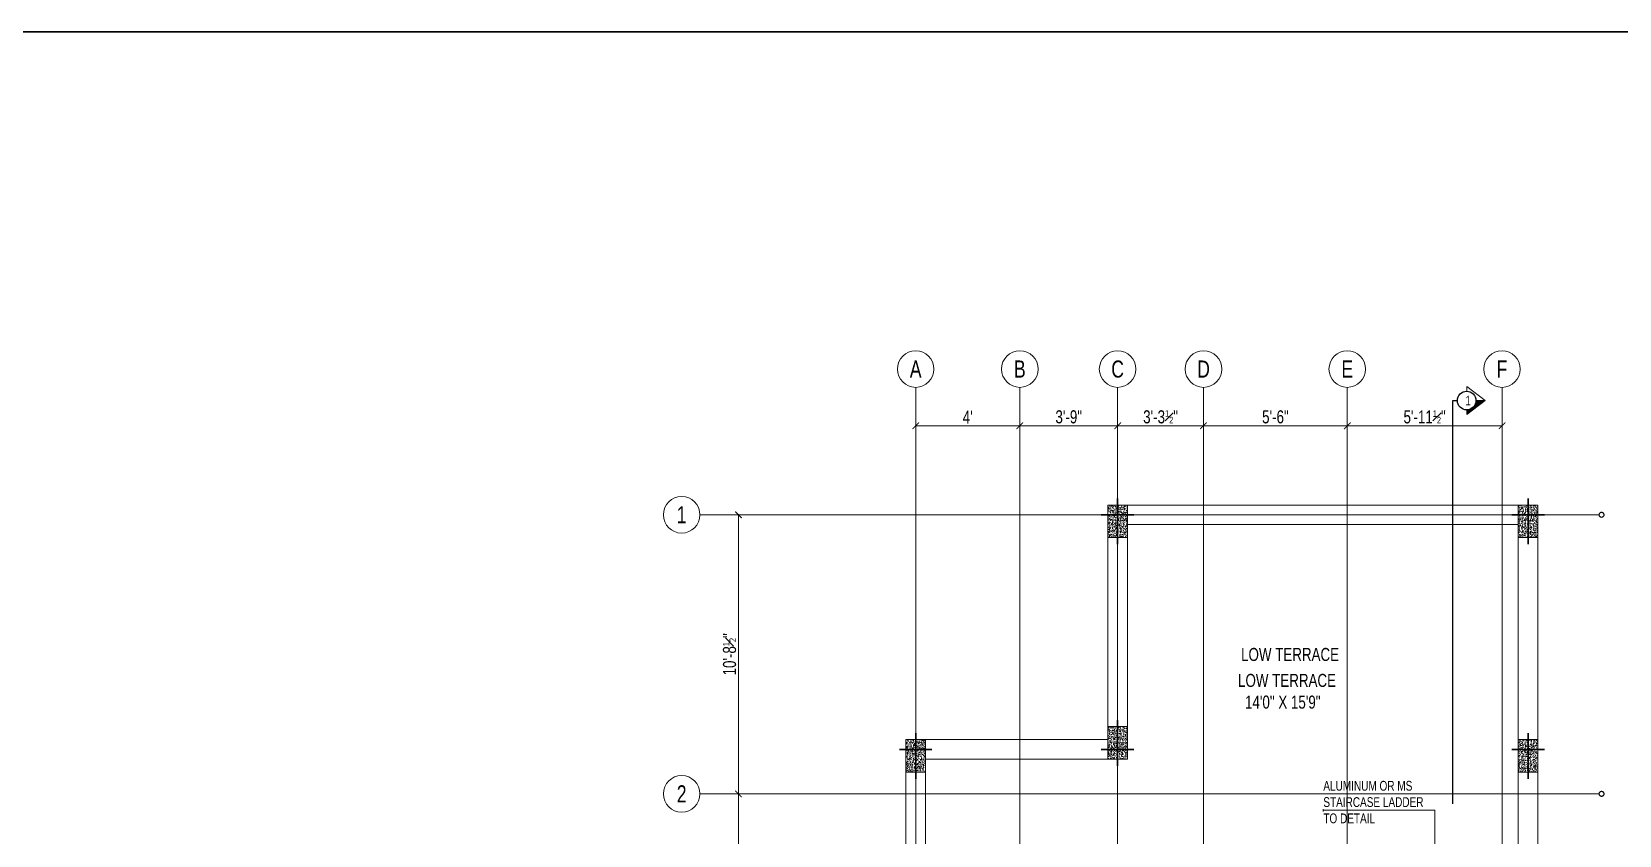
# Model space of a CAD drawing. Header units: inches. Extents: x 3365147 to 3374664, y 1380917 to 1384908.
# Drawn here: x 3371299 to 3372030, y 1382061 to 1382431 of the extents above; entities that cross this region are included whole.
import ezdxf
from ezdxf.enums import TextEntityAlignment as Align

# ---------------------------------------------------------------- set-up
doc = ezdxf.new("R2010")
doc.units = ezdxf.units.IN
doc.header["$LTSCALE"] = 18
doc.header["$MEASUREMENT"] = 0
doc.header["$PDSIZE"] = -1
for name, pattern in [('CENTER', [50.79999999999998, 31.75, -6.349999999999998, 6.349999999999998, -6.349999999999998]), ('CONTINOUS', [0]), ('DASHDOT', [1, 0.5, -0.25, 0, -0.25])]:
    doc.linetypes.add(name, pattern=pattern)
for name, color, linetype, lineweight in [('COLUMN-00 _BC', 1, 'Continuous', 20), ('COLUMN-00 CENTER LINE_BC', 5, 'Continuous', 30), ('COLUMN-00 HATCH_BC', 4, 'Continuous', 9), ('COLUMN-GRID LINE DIM__BC', 3, 'Continuous', 15), ('DETAIL-SECTION ARROW HATCH_BC', 252, 'CONTINOUS', 5), ('DETAIL-SECTION ARROW_BC', 1, 'CONTINOUS', 18), ('DETAIL-SECTION-00_BC', 2, 'DASHDOT', 25), ('GRID LINE-00_BC', 9, 'CENTER', 9), ('GRID LINE-TEXT BORDER_BC', 4, 'CONTINOUS', 15), ('GRID LINE-TEXT_BC', 2, 'CONTINOUS', 15), ('SCHEME ROOM SIZE TEXT_BC', 2, 'Continuous', 18), ('SCHEME ROOM TEXT_BC', 2, 'Continuous', 25), ('TEXT-00_ROOM_BC', 232, 'Continuous', 25), ('TEXT-02 _BC', 3, 'CONTINOUS', 18), ('TEXT-02_ARROW_BC', 4, 'Continuous', 13), ('WALL-00_BC', 7, 'Continuous', 30), ('WALL-04_BC', 4, 'Continuous', 15), ('WALL-06_BC', 9, 'Continuous', 9)]:
    doc.layers.add(name, color=color, linetype=linetype, lineweight=lineweight)
doc.styles.add('BC-WALL_DIM', font='swisscl.ttf')
doc.styles.add('DIM_BC', font='swisscl.ttf')
doc.styles.add('WD Room text', font='swisscl.ttf')
doc.dimstyles.new('DIM_BC', dxfattribs={"dimtxt": 4, "dimasz": 2, "dimexe": 4.5, "dimexo": 0, "dimgap": 1, "dimtad": 1, "dimdec": 4, "dimzin": 3, "dimdsep": 46, "dimlunit": 4, "dimtxsty": 'DIM_BC', "dimblk": 'ARCHTICK', "dimcen": 0.0625, "dimdle": 0.25, "dimse1": 1, "dimse2": 1, "dimclrd": 7, "dimclre": 4, "dimclrt": 256, "dimadec": 0, "dimazin": 0, "dimtfac": 0.5, "dimtdec": 4, "dimtix": 1, "dimtofl": 0, "dimtmove": 2, "dimatfit": 2, "dimfxl": 0, "dimfrac": 1, "dimtolj": 1, "dimtzin": 1, "dimlwd": -1, "dimarcsym": 0})
doc.dimstyles.new('WALL DIM-02_BC', dxfattribs={"dimtxt": 4, "dimasz": 2, "dimexe": 4.5, "dimexo": 0, "dimgap": 1, "dimtad": 1, "dimdec": 1, "dimzin": 0, "dimdsep": 46, "dimlunit": 4, "dimtxsty": 'BC-WALL_DIM', "dimblk": 'ARCHTICK', "dimcen": 0.0625, "dimdle": 0.25, "dimse1": 1, "dimse2": 1, "dimclrd": 7, "dimclre": 4, "dimclrt": 256, "dimadec": 0, "dimazin": 0, "dimtfac": 0.5, "dimtdec": 1, "dimtix": 1, "dimtofl": 0, "dimtmove": 2, "dimatfit": 2, "dimfxl": 0, "dimfrac": 1, "dimtolj": 1, "dimtzin": 1, "dimlwd": -1, "dimarcsym": 0})

# ---------------------------------------------------------------- blocks, each defined once
blk = doc.blocks.new('ARCHTICK')
at = {"color": 0, "const_width": 0.15}
blk.add_lwpolyline([(-0.5, -0.5), (0.5, 0.5)], dxfattribs=at)
blk = doc.blocks.new('*D1355')
at = {"layer": 'COLUMN-GRID LINE DIM__BC', "color": 7, "transparency": 16777216}
blk.add_line((3371706.008670358, 1382249.222722476), (3371754.490277218, 1382249.222722476), dxfattribs=at)
at = {"layer": 'Defpoints', "color": 0, "transparency": 16777216}
for p in [(3371706.258670358, 1382250.123869489), (3371754.240277218, 1382250.123869489), (3371754.240277218, 1382249.222722476)]:
    blk.add_point(p, dxfattribs=at)
at = {"layer": 'COLUMN-GRID LINE DIM__BC', "color": 7, "transparency": 16777216, "xscale": 3, "yscale": 3, "zscale": 3, "rotation": 180}
blk.add_blockref('ARCHTICK', (3371706.258670358, 1382249.222722476), dxfattribs=at)
at = {"layer": 'COLUMN-GRID LINE DIM__BC', "color": 7, "transparency": 16777216, "xscale": 3, "yscale": 3, "zscale": 3}
blk.add_blockref('ARCHTICK', (3371754.240277218, 1382249.222722476), dxfattribs=at)
at = {"layer": 'COLUMN-GRID LINE DIM__BC', "transparency": 16777216, "insert": (3371730.249473788, 1382253.222722476), "char_height": 6, "attachment_point": 5, "style": 'BC-WALL_DIM'}
blk.add_mtext("\\A1;4'", dxfattribs=at)
blk = doc.blocks.new('_ArchTick')
at = {"color": 0, "linetype": 'ByBlock', "const_width": 0.15}
blk.add_lwpolyline([(-0.5, -0.5), (0.5, 0.5)], dxfattribs=at)
blk = doc.blocks.new('*D1356')
at = {"layer": 'COLUMN-GRID LINE DIM__BC', "color": 7, "transparency": 16777216}
blk.add_line((3371753.990277218, 1382249.222722476), (3371799.508667772, 1382249.222722476), dxfattribs=at)
at = {"layer": 'Defpoints', "color": 0, "transparency": 16777216}
for p in [(3371799.258667772, 1382249.222722476), (3371754.240277218, 1382238.313300366), (3371799.258667772, 1382238.313300366)]:
    blk.add_point(p, dxfattribs=at)
at = {"layer": 'COLUMN-GRID LINE DIM__BC', "color": 7, "transparency": 16777216, "xscale": 3, "yscale": 3, "zscale": 3, "rotation": 180}
blk.add_blockref('ARCHTICK', (3371754.240277218, 1382249.222722476), dxfattribs=at)
at = {"layer": 'COLUMN-GRID LINE DIM__BC', "color": 7, "transparency": 16777216, "xscale": 3, "yscale": 3, "zscale": 3}
blk.add_blockref('ARCHTICK', (3371799.258667772, 1382249.222722476), dxfattribs=at)
at = {"layer": 'COLUMN-GRID LINE DIM__BC', "transparency": 16777216, "insert": (3371776.749472495, 1382253.295461663), "char_height": 6, "attachment_point": 5, "style": 'BC-WALL_DIM'}
blk.add_mtext('\\A1;3\'-9"', dxfattribs=at)
blk = doc.blocks.new('*D1357')
at = {"layer": 'COLUMN-GRID LINE DIM__BC', "color": 7, "transparency": 16777216}
blk.add_line((3371799.008667773, 1382249.222722476), (3371839.073114315, 1382249.222722476), dxfattribs=at)
at = {"layer": 'Defpoints', "color": 0, "transparency": 16777216}
for p in [(3371838.823114315, 1382249.222722476), (3371799.258667773, 1382229.964993603), (3371838.823114315, 1382229.964993603)]:
    blk.add_point(p, dxfattribs=at)
at = {"layer": 'COLUMN-GRID LINE DIM__BC', "color": 7, "transparency": 16777216, "xscale": 3, "yscale": 3, "zscale": 3, "rotation": 180}
blk.add_blockref('ARCHTICK', (3371799.258667773, 1382249.222722476), dxfattribs=at)
at = {"layer": 'COLUMN-GRID LINE DIM__BC', "color": 7, "transparency": 16777216, "xscale": 3, "yscale": 3, "zscale": 3}
blk.add_blockref('ARCHTICK', (3371838.823114315, 1382249.222722476), dxfattribs=at)
at = {"layer": 'COLUMN-GRID LINE DIM__BC', "transparency": 16777216, "insert": (3371819.040891044, 1382253.295461663), "char_height": 6, "attachment_point": 5, "style": 'BC-WALL_DIM'}
blk.add_mtext('\\A1;3\'-3{\\H0.5x;\\S1#2;}"', dxfattribs=at)
blk = doc.blocks.new('*D1358')
at = {"layer": 'COLUMN-GRID LINE DIM__BC', "color": 7, "transparency": 16777216}
blk.add_line((3371838.573114315, 1382249.222722476), (3371905.258667773, 1382249.222722476), dxfattribs=at)
at = {"layer": 'Defpoints', "color": 0, "transparency": 16777216}
for p in [(3371905.008667773, 1382249.222722476), (3371838.823114315, 1382229.964993603), (3371905.008667773, 1382229.964993603)]:
    blk.add_point(p, dxfattribs=at)
at = {"layer": 'COLUMN-GRID LINE DIM__BC', "color": 7, "transparency": 16777216, "xscale": 3, "yscale": 3, "zscale": 3, "rotation": 180}
blk.add_blockref('ARCHTICK', (3371838.823114315, 1382249.222722476), dxfattribs=at)
at = {"layer": 'COLUMN-GRID LINE DIM__BC', "color": 7, "transparency": 16777216, "xscale": 3, "yscale": 3, "zscale": 3}
blk.add_blockref('ARCHTICK', (3371905.008667773, 1382249.222722476), dxfattribs=at)
at = {"layer": 'COLUMN-GRID LINE DIM__BC', "transparency": 16777216, "insert": (3371871.915891044, 1382253.295461663), "char_height": 6, "attachment_point": 5, "style": 'BC-WALL_DIM'}
blk.add_mtext('\\A1;5\'-6"', dxfattribs=at)
blk = doc.blocks.new('*D1359')
at = {"layer": 'COLUMN-GRID LINE DIM__BC', "color": 7, "transparency": 16777216}
blk.add_line((3371904.758667773, 1382249.222722476), (3371976.508667774, 1382249.222722476), dxfattribs=at)
at = {"layer": 'Defpoints', "color": 0, "transparency": 16777216}
for p in [(3371976.258667774, 1382249.222722476), (3371905.008667773, 1382229.964993603), (3371976.258667774, 1382229.964993603)]:
    blk.add_point(p, dxfattribs=at)
at = {"layer": 'COLUMN-GRID LINE DIM__BC', "color": 7, "transparency": 16777216, "xscale": 3, "yscale": 3, "zscale": 3, "rotation": 180}
blk.add_blockref('ARCHTICK', (3371905.008667773, 1382249.222722476), dxfattribs=at)
at = {"layer": 'COLUMN-GRID LINE DIM__BC', "color": 7, "transparency": 16777216, "xscale": 3, "yscale": 3, "zscale": 3}
blk.add_blockref('ARCHTICK', (3371976.258667774, 1382249.222722476), dxfattribs=at)
at = {"layer": 'COLUMN-GRID LINE DIM__BC', "transparency": 16777216, "insert": (3371940.633667774, 1382253.283666119), "char_height": 6, "attachment_point": 5, "style": 'BC-WALL_DIM'}
blk.add_mtext('\\A1;5\'-11{\\H0.5x;\\S1#2;}"', dxfattribs=at)
blk = doc.blocks.new('*D1360')
at = {"layer": 'COLUMN-GRID LINE DIM__BC', "color": 7, "transparency": 16777216}
blk.add_line((3371624.654938514, 1382208.478614307), (3371624.654938514, 1382079.45281313), dxfattribs=at)
at = {"layer": 'Defpoints', "color": 0, "transparency": 16777216}
for p in [(3371644.294805392, 1382208.228614307), (3371624.654938514, 1382079.70281313), (3371644.294805391, 1382079.70281313)]:
    blk.add_point(p, dxfattribs=at)
at = {"layer": 'COLUMN-GRID LINE DIM__BC', "color": 7, "transparency": 16777216, "xscale": 3, "yscale": 3, "zscale": 3}
for p, rotation in [((3371624.654938514, 1382208.228614307), 90), ((3371624.654938514, 1382079.70281313), 270)]:
    blk.add_blockref('ARCHTICK', p, dxfattribs=dict(at, rotation=rotation))
at = {"layer": 'COLUMN-GRID LINE DIM__BC', "transparency": 16777216, "insert": (3371620.582199326, 1382143.965713717), "char_height": 6, "attachment_point": 5, "rotation": 90, "style": 'BC-WALL_DIM'}
blk.add_mtext('\\A1;10\'-8{\\H0.5x;\\S1#2;}"', dxfattribs=at)
blk = doc.blocks.new('*D1361')
at = {"layer": 'COLUMN-GRID LINE DIM__BC', "color": 7, "transparency": 16777216}
blk.add_line((3371624.654938516, 1382079.95281313), (3371624.654938516, 1382010.451190058), dxfattribs=at)
at = {"layer": 'Defpoints', "color": 0, "transparency": 16777216}
for p in [(3371644.294805391, 1382079.70281313), (3371624.654938516, 1382010.701190058), (3371644.294805391, 1382010.701190058)]:
    blk.add_point(p, dxfattribs=at)
at = {"layer": 'COLUMN-GRID LINE DIM__BC', "color": 7, "transparency": 16777216, "xscale": 3, "yscale": 3, "zscale": 3}
for p, rotation in [((3371624.654938516, 1382079.70281313), 90), ((3371624.654938516, 1382010.701190058), 270)]:
    blk.add_blockref('ARCHTICK', p, dxfattribs=dict(at, rotation=rotation))
at = {"layer": 'COLUMN-GRID LINE DIM__BC', "transparency": 16777216, "insert": (3371620.582199328, 1382045.202001593), "char_height": 6, "attachment_point": 5, "rotation": 90, "style": 'BC-WALL_DIM'}
blk.add_mtext('\\A1;5\'-9"', dxfattribs=at)
blk = doc.blocks.new('*U446')
at = {"linetype": 'CENTER', "ltscale": 0.1}
blk.add_line((1.110223024625157e-16, 0), (10.51656835569302, 0), dxfattribs=at)
at = {"linetype": 'Continuous', "const_width": 0.015}
blk.add_lwpolyline([(10.51648265753448, 5.724587470723463e-17, 1), (10.57306848771253, 5.724587470723463e-17, 1)], format="xyb", close=True, dxfattribs=at)
at = {"layer": 'GRID LINE-TEXT BORDER_BC'}
blk.add_circle((-0.2141686873997627, 0), 0.2141686873997422, dxfattribs=at)
at = {"layer": 'GRID LINE-TEXT_BC', "style": 'DIM_BC'}
blk.add_attdef('AA', text='', height=0.2, dxfattribs=at).set_placement((-0.2141686873997627, 0), align=Align.MIDDLE_CENTER)
blk = doc.blocks.new('*U441')
at = {"linetype": 'CENTER', "ltscale": 0.1}
blk.add_line((1.110223024625157e-16, 0), (10.51656835569302, 0), dxfattribs=at)
at = {"linetype": 'Continuous', "const_width": 0.015}
blk.add_lwpolyline([(10.51648265753448, 5.724587470723463e-17, 1), (10.57306848771253, 5.724587470723463e-17, 1)], format="xyb", close=True, dxfattribs=at)
at = {"layer": 'GRID LINE-TEXT BORDER_BC'}
blk.add_circle((-0.2141686873997627, 0), 0.2141686873997422, dxfattribs=at)
at = {"layer": 'GRID LINE-TEXT_BC', "style": 'DIM_BC'}
blk.add_attdef('AA', text='', height=0.2, dxfattribs=at).set_placement((-0.2141686873997628, 0), align=Align.MIDDLE_CENTER)
blk = doc.blocks.new('*U436')
at = {"linetype": 'CENTER', "ltscale": 0.1}
blk.add_line((1.110223024625157e-16, 0), (25.47780267974587, 0), dxfattribs=at)
at = {"layer": 'GRID LINE-TEXT BORDER_BC'}
blk.add_circle((-0.2141686873997627, 0), 0.2141686873997422, dxfattribs=at)
at = {"layer": 'GRID LINE-TEXT_BC', "style": 'DIM_BC'}
blk.add_attdef('AA', text='', height=0.2, rotation=90.0000000000445, dxfattribs=at).set_placement((-0.2141686873997627, 0), align=Align.MIDDLE_CENTER)
blk = doc.blocks.new('*U623')
at = {"linetype": 'CENTER', "ltscale": 0.1}
blk.add_line((1.110223024625157e-16, 0), (25.47780267974587, 0), dxfattribs=at)
at = {"layer": 'GRID LINE-TEXT BORDER_BC'}
blk.add_circle((-0.2141686873997627, 0), 0.2141686873997422, dxfattribs=at)
at = {"layer": 'GRID LINE-TEXT_BC', "style": 'DIM_BC'}
blk.add_attdef('AA', text='', height=0.2, rotation=90.0000000000445, dxfattribs=at).set_placement((-0.2141686873997627, 0), align=Align.MIDDLE_CENTER)
blk = doc.blocks.new('*U618')
at = {"linetype": 'CENTER', "ltscale": 0.1}
blk.add_line((1.110223024625157e-16, 0), (25.47780267974587, 0), dxfattribs=at)
at = {"layer": 'GRID LINE-TEXT BORDER_BC'}
blk.add_circle((-0.2141686873997627, 0), 0.2141686873997422, dxfattribs=at)
at = {"layer": 'GRID LINE-TEXT_BC', "style": 'DIM_BC'}
blk.add_attdef('AA', text='', height=0.2, rotation=90.0000000000445, dxfattribs=at).set_placement((-0.2141686873997627, 0), align=Align.MIDDLE_CENTER)
blk = doc.blocks.new('*U613')
at = {"linetype": 'CENTER', "ltscale": 0.1}
blk.add_line((1.110223024625157e-16, 0), (25.47780267974587, 0), dxfattribs=at)
at = {"layer": 'GRID LINE-TEXT BORDER_BC'}
blk.add_circle((-0.2141686873997627, 0), 0.2141686873997422, dxfattribs=at)
at = {"layer": 'GRID LINE-TEXT_BC', "style": 'DIM_BC'}
blk.add_attdef('AA', text='', height=0.2, rotation=90.0000000000445, dxfattribs=at).set_placement((-0.2141686873997627, 0), align=Align.MIDDLE_CENTER)
blk = doc.blocks.new('*U608')
at = {"linetype": 'CENTER', "ltscale": 0.1}
blk.add_line((1.110223024625157e-16, 0), (25.47780267974587, 0), dxfattribs=at)
at = {"layer": 'GRID LINE-TEXT BORDER_BC'}
blk.add_circle((-0.2141686873997627, 0), 0.2141686873997422, dxfattribs=at)
at = {"layer": 'GRID LINE-TEXT_BC', "style": 'DIM_BC'}
blk.add_attdef('AA', text='', height=0.2, rotation=90.0000000000445, dxfattribs=at).set_placement((-0.2141686873997627, 0), align=Align.MIDDLE_CENTER)
blk = doc.blocks.new('*U603')
at = {"linetype": 'CENTER', "ltscale": 0.1}
blk.add_line((1.110223024625157e-16, 0), (25.47780267974587, 0), dxfattribs=at)
at = {"layer": 'GRID LINE-TEXT BORDER_BC'}
blk.add_circle((-0.2141686873997627, 0), 0.2141686873997422, dxfattribs=at)
at = {"layer": 'GRID LINE-TEXT_BC', "style": 'DIM_BC'}
blk.add_attdef('AA', text='', height=0.2, rotation=90.0000000000445, dxfattribs=at).set_placement((-0.2141686873997627, 0), align=Align.MIDDLE_CENTER)
blk = doc.blocks.new('*U1335')
at = {"layer": 'DETAIL-SECTION ARROW HATCH_BC', "linetype": 'Continuous', "transparency": 33554687}
h = blk.add_hatch(dxfattribs=at)
h.set_pattern_fill('ANSI31', color=256, scale=0.06451599999999999, style=0)
h.set_pattern_definition([(45, (62.10808388955135, -8.431632918223361), (-0.0057024626368789, 0.0057024626368789), [])])
h.paths.add_polyline_path([(44.10500752226417, -0.2870960000056698), (44.2017815222633, -0.2870960000056698, 0.4142135623730951), (44.39532952226315, -0.4806440000321801), (44.39532952226315, -0.6741920000113396)])
at = {"transparency": 33554687}
blk.add_line((0, 0), (44.39532952226315, 0), dxfattribs=at)
at = {"linetype": 'Continuous', "transparency": 33554687}
blk.add_line((44.39532952226315, 0), (44.39532952226315, -0.0935479999791597), dxfattribs=at)
at = {"linetype": 'CONTINOUS', "transparency": 33554687}
blk.add_circle((44.39532952226315, -0.2870960000056698), 0.193548, dxfattribs=at)
at = {"layer": 'DETAIL-SECTION ARROW_BC', "transparency": 33554687}
blk.add_line((44.39532952226315, -0.4806440000321801), (44.39532952226315, -0.6741920000113396), dxfattribs=at)
blk.add_lwpolyline([(44.58887752226232, -0.2870960000056698), (44.68565152226224, -0.2870960000056698), (44.39532952226315, -0.6741920000113396), (44.10500752226405, -0.2870960000056698), (44.2017815222633, -0.2870960000056698)], dxfattribs=at)
at = {"linetype": 'CONTINOUS', "transparency": 33554687, "style": 'DIM_BC'}
for tag, rotation, p in [('1', 269.9999999999997, (-1.804112415015879e-16, -0.317633352561371)), ('2', 269.9999999999988, (44.39532952226315, -0.2869649384067169))]:
    blk.add_attdef(tag, text='', height=0.2, rotation=rotation, dxfattribs=at).set_placement(p, align=Align.MIDDLE_CENTER)
blk = doc.blocks.new('*U477')
at = {"layer": 'COLUMN-00 HATCH_BC'}
h = blk.add_hatch(dxfattribs=at)
h.set_pattern_fill('AR-CONC', color=256, scale=0.25)
h.set_pattern_definition([(49.99999999999999, (-2.582294090840695e-06, 5.996753859275486), (1.793150456501884, -0.1568803374564878), [0.1875, -2.0625]), (355, (-2.582294090840695e-06, 5.996753859275486), (-0.3468783340325, 1.88048033425003), [0.15, -1.65]), (100.45144446, (0.1494266202059092, 5.983680499275486), (1.44627211681778, 1.723599977421574), [0.15935048, -1.75285528]), (46.18420000000002, (-2.582294090840695e-06, 6.496753859275486), (2.668103326678931, -0.4137982019826913), [0.2812499999999999, -3.093749999999999]), (96.63563548999993, (0.2223392802059092, 6.462270591775487), (2.336654864185571, 2.435296501936376), [0.239025855, -2.629284399999999]), (351.1841639899999, (-2.582294090840695e-06, 6.496753859275486), (2.336654862636933, 2.435296500674975), [0.225, -2.4750000025]), (21, (0.2499974177059092, 6.371753859275486), (1.492267630296154, -1.006547226663347), [0.1875, -2.0625]), (326.0000000000001, (0.2499974177059092, 6.371753859275486), (0.6082883298039543, 1.812875112617133), [0.15, -1.65]), (71.45144474, (0.3743530527059091, 6.287874924275486), (2.100555941824928, 0.8063278820158846), [0.159350475, -1.75285528]), (37.50000000000001, (-2.582294090840695e-06, 5.996753859275486), (0.03039963829322667, 0.8322346345782787), [0, -1.63, 0, -1.675, 0, -1.65625]), (7.499999999999999, (-2.582294090840695e-06, 5.996753859275486), (0.6576738436053715, 0.9860292797059006), [0, -0.955, 0, -1.5925, 0, -0.63125]), (327.5, (-0.5575025822940909, 5.996753859275486), (1.334556090431023, -0.0563871793359495), [0, -0.625, 0, -1.95, 0, -2.5875]), (317.5, (-0.8075025822940909, 5.996753859275486), (1.457965423355966, 0.2502624558307941), [0, -0.8125, 0, -1.295, 0, -1.8375])])
h.paths.add_polyline_path([(-4.500002582668346, -4.50162307042774), (4.499997417331654, -4.501623070467758), (4.500000000374255, 10.49837692970323), (-4.499999999625745, 10.49837692974324)])
blk.add_lwpolyline([(-4.500002582668346, -4.50162307042774), (4.499997417331654, -4.501623070467758), (4.500000000374255, 10.49837692970323), (-4.499999999625745, 10.49837692974324)], close=True)
at = {"layer": 'COLUMN-00 CENTER LINE_BC'}
for p, q in [((-2.582668346176685e-06, -7.501623070409551), (3.742553359895269e-10, 13.49837692976143)), ((-7.5, -1.818989403545856e-11), (7.5, -5.820766091346741e-11))]:
    blk.add_line(p, q, dxfattribs=at)

msp = doc.modelspace()

# ---------------------------------------------------------------- linework, layer by layer
at = {"layer": 'TEXT-02_ARROW_BC'}
msp.add_line((3371893.979313577, 1382071.630364683), (3371893.979313577, 1382072.630364683), dxfattribs=at)
at = {"layer": 'WALL-00_BC'}
msp.add_lwpolyline([(3371276.663469139, 1380917.040734421), (3372405.853860197, 1380917.040734421), (3372405.853860197, 1382430.682428282), (3371276.663469139, 1382430.682428282)], close=True, dxfattribs=at)
at = {"layer": 'WALL-04_BC'}
for p, q in [((3371794.758663021, 1382203.702740586), (3371794.758663021, 1382212.702740586)), ((3371992.758663021, 1382212.702740586), (3371983.75866302, 1382212.702740586))]:
    msp.add_line(p, q, dxfattribs=at)
at = {"layer": 'WALL-06_BC'}
for p, q in [((3371794.758663021, 1382212.702740586), (3371983.75866302, 1382212.702740586)), ((3371794.758667251, 1382104.675316335), (3371794.758663021, 1382212.702740586)), ((3371992.758663021, 1382212.702740585), (3371992.758667251, 1382035.675316334)), ((3371983.75866302, 1382203.702740586), (3371803.758663021, 1382203.702740586)), ((3371803.758667251, 1382095.675316335), (3371803.758663021, 1382203.702740586)), ((3371983.758667251, 1382035.675316334), (3371983.75866302, 1382203.702740586)), ((3371701.758667249, 1381887.175316334), (3371701.758667251, 1382104.675316335)), ((3371794.758667251, 1382104.675316335), (3371701.758667251, 1382104.675316335)), ((3371710.758667249, 1381887.175316334), (3371710.758667251, 1382095.675316335)), ((3371803.758667251, 1382095.675316335), (3371710.758667251, 1382095.675316335))]:
    msp.add_line(p, q, dxfattribs=at)

# ---------------------------------------------------------------- block references
at = {"layer": 'COLUMN-00 _BC', "transparency": 33554687, "rotation": 180}
for p in [(3371799.258660438, 1382208.201117516), (3371988.258662099, 1382208.201117516), (3371706.275136107, 1382100.175316339), (3371988.258660106, 1382100.175316339)]:
    msp.add_blockref('*U477', p, dxfattribs=at)
at = {"layer": 'COLUMN-00 _BC', "transparency": 33554687}
msp.add_blockref('*U477', (3371799.258662098, 1382100.175316339), dxfattribs=at)
at = {"layer": 'DETAIL-SECTION-00_BC', "transparency": 33554687}
ref = msp.add_blockref('*U1335', (3371953.634787391, 1381277.665617635), dxfattribs=dict(at, xscale=22.14566929133859, yscale=22.14566929133859, zscale=22.14566929133859, rotation=90))
ref.add_attrib('2', '1', dxfattribs={"layer": '0', "linetype": 'CONTINOUS', "height": 4.429133858267719, "style": 'DIM_BC'}).set_placement((3371960.668990573, 1382260.829903315), align=Align.MIDDLE_CENTER)
at = {"layer": 'GRID LINE-00_BC', "xscale": 39.37007874015748, "yscale": 39.37007874015748, "zscale": 39.37007874015748, "rotation": 270}
for name, p, values in [('*U436', (3371706.275143441, 1382266.914860132), {'AA': 'A'}), ('*U623', (3371754.240277217, 1382266.914860132), {'AA': 'B'}), ('*U618', (3371799.258667772, 1382266.914860132), {'AA': 'C'}), ('*U613', (3371838.823114314, 1382266.914860132), {'AA': 'D'}), ('*U608', (3371905.008667772, 1382266.914860132), {'AA': 'E'}), ('*U603', (3371976.258667774, 1382266.914860132), {'AA': 'F'})]:
    msp.add_blockref(name, p, dxfattribs=at).add_auto_attribs(values)
at = {"layer": 'GRID LINE-00_BC', "xscale": 39.37007874015748, "yscale": 39.37007874015748, "zscale": 39.37007874015748}
for name, p, values in [('*U441', (3371606.949991824, 1382208.228614307), {'AA': '1'}), ('*U446', (3371606.949991824, 1382079.70281313), {'AA': '2'})]:
    msp.add_blockref(name, p, dxfattribs=at).add_auto_attribs(values)

# ---------------------------------------------------------------- texts
at = {"layer": 'SCHEME ROOM SIZE TEXT_BC', "transparency": 33554687, "insert": (3371875.755909948, 1382126.908075741), "char_height": 6, "attachment_point": 4, "style": 'DIM_BC'}
msp.add_mtext('\\P\\pi-17.83683;14\'0" X 15\'9"', dxfattribs=at)
at = {"layer": 'SCHEME ROOM TEXT_BC', "transparency": 33554687, "insert": (3371875.755909948, 1382126.908075741), "char_height": 6, "attachment_point": 4, "style": 'DIM_BC'}
msp.add_mtext('\\pi-21.04325;LOW TERRACE \\P\\pi-0.94168; ', dxfattribs=at)
at = {"layer": 'TEXT-00_ROOM_BC', "insert": (3371877.158180899, 1382138.862311886), "char_height": 6, "attachment_point": 4, "style": 'WD Room text'}
msp.add_mtext('\\pi-21.04325;LOW TERRACE \\P\\pi-0.94168; ', dxfattribs=at)
at = {"layer": 'TEXT-02 _BC', "insert": (3371893.979313577, 1382072.130364683), "char_height": 4.5, "attachment_point": 4, "style": 'DIM_BC'}
msp.add_mtext('ALUMINUM OR MS \\PSTAIRCASE LADDER  \\PTO DETAIL \\P ', dxfattribs=at)

# ---------------------------------------------------------------- dimensions: what is measured, and where the dimension line sits
at = {"layer": 'COLUMN-GRID LINE DIM__BC', "transparency": 33554687}
for base, p1, p2, override, picture, middle in [((3371754.240277218, 1382249.222722476), (3371706.258670358, 1382250.123869489), (3371754.240277218, 1382250.123869489), {"dimtxt": 6, "dimasz": 3, "dimpost": '\\X', "dimfxl": 72, "dimfxlon": 1, "dimarcsym": 1}, '*D1355', (3371730.249473788, 1382253.222722476)), ((3371799.258667772, 1382249.222722476), (3371754.240277218, 1382238.313300366), (3371799.258667772, 1382238.313300366), {"dimtxt": 6, "dimasz": 3, "dimpost": '\\X', "dimfxl": 72, "dimfxlon": 1, "dimarcsym": 1}, '*D1356', (3371776.749472495, 1382253.295461663)), ((3371838.823114315, 1382249.222722476), (3371799.258667773, 1382229.964993603), (3371838.823114315, 1382229.964993603), {"dimtxt": 6, "dimasz": 3, "dimpost": '\\X', "dimfxl": 72, "dimfxlon": 1, "dimarcsym": 1}, '*D1357', (3371819.040891044, 1382253.295461663)), ((3371905.008667773, 1382249.222722476), (3371838.823114315, 1382229.964993603), (3371905.008667773, 1382229.964993603), {"dimtxt": 6, "dimasz": 3, "dimpost": '\\X', "dimfxl": 72, "dimfxlon": 1, "dimarcsym": 1}, '*D1358', (3371871.915891044, 1382253.295461663)), ((3371976.258667774, 1382249.222722476), (3371905.008667773, 1382229.964993603), (3371976.258667774, 1382229.964993603), {"dimscale": 1, "dimtxt": 6, "dimasz": 3, "dimpost": '\\X', "dimfxl": 72, "dimfxlon": 1, "dimarcsym": 1}, '*D1359', (3371940.633667774, 1382253.283666119))]:
    dim = msp.add_linear_dim(base=base, p1=p1, p2=p2, dimstyle='WALL DIM-02_BC', override=override, dxfattribs=at)
    dim.commit()
    dim.dimension.update_dxf_attribs({"geometry": picture, "text_midpoint": middle})
for base, p1, p2, picture, middle in [((3371624.654938514, 1382079.70281313), (3371644.29480539, 1382208.228614307), (3371644.294805389, 1382079.702813129), '*D1360', (3371620.582199326, 1382143.965713717)), ((3371624.654938516, 1382010.701190058), (3371644.294805389, 1382079.702813129), (3371644.294805389, 1382010.701190058), '*D1361', (3371620.582199328, 1382045.202001593))]:
    dim = msp.add_linear_dim(base=base, p1=p1, p2=p2, angle=90, dimstyle='WALL DIM-02_BC', override={"dimtxt": 6, "dimasz": 3, "dimpost": '\\X', "dimfxl": 72, "dimfxlon": 1, "dimarcsym": 1}, dxfattribs=at)
    dim.commit()
    dim.dimension.update_dxf_attribs({"geometry": picture, "text_midpoint": middle})

# ---------------------------------------------------------------- leaders
at = {"layer": 'TEXT-02_ARROW_BC'}
msp.add_leader([(3371945.352908534, 1382039.482219298), (3371945.352908534, 1382072.130364683), (3371893.979313577, 1382072.130364683)], dimstyle='DIM_BC', override={"dimasz": 3, "dimtad": 0, "dimclrd": 256, "dimldrblk": 'Dot', "dimfxl": 0.1, "dimfxlon": 1, "dimarcsym": 1}, dxfattribs=at)

doc.saveas('drawing.dxf')
